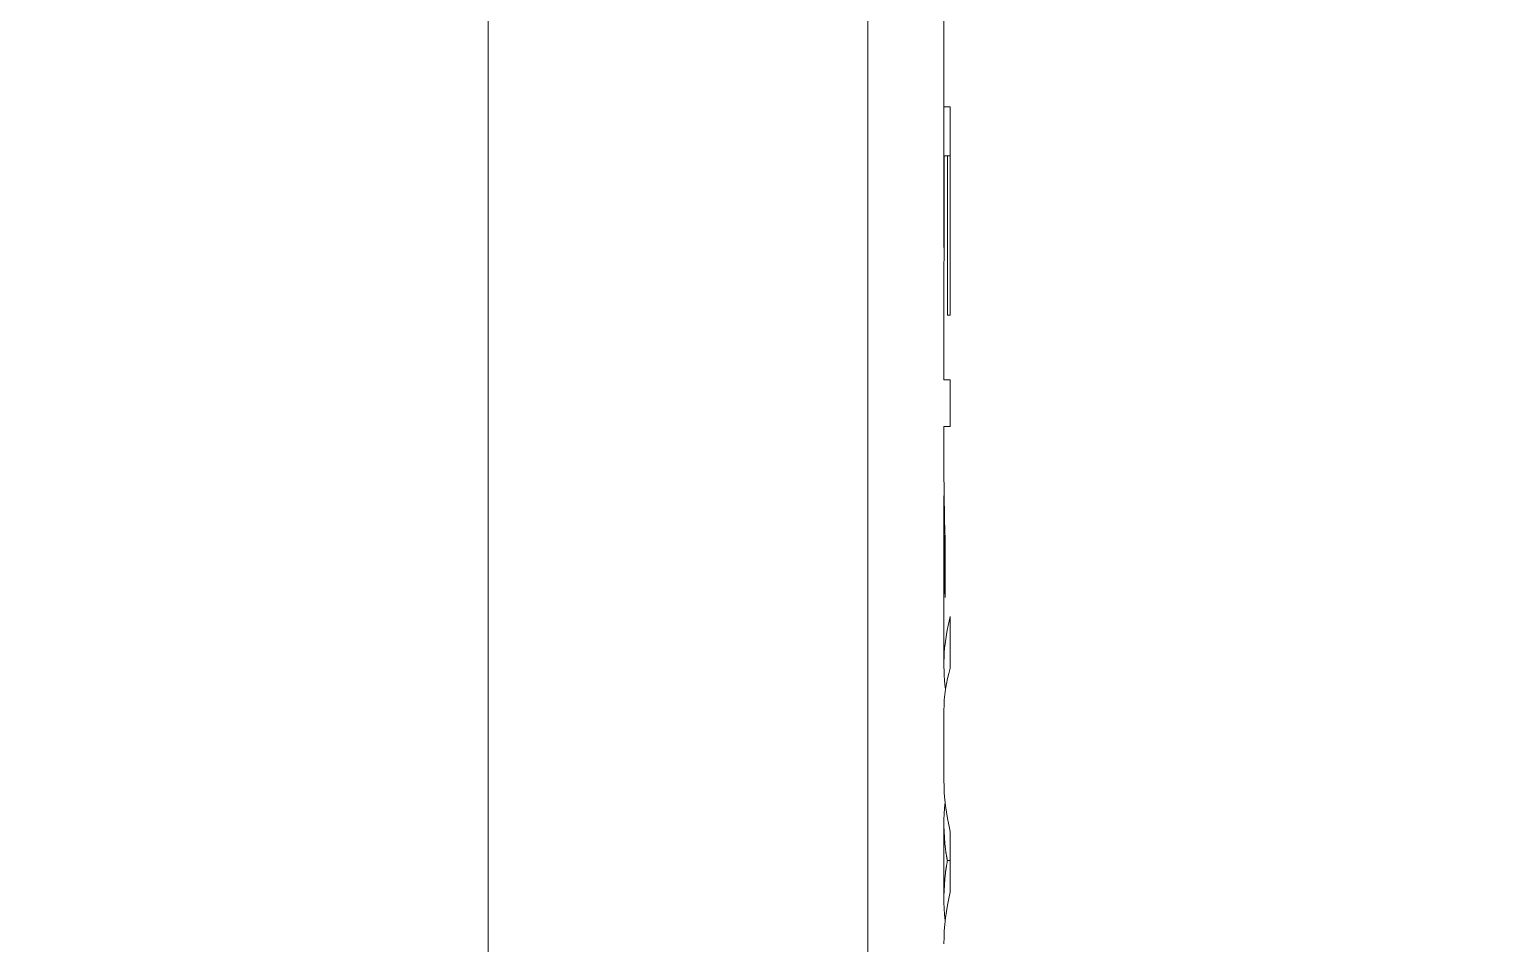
# Model space of a CAD drawing. Extents: x -965262 to 1142518, y -357520 to 71675.
# Drawn here: x -852847.7 to -852655.2, y -93885.2 to -93764.9 of the extents above; entities that cross this region are included whole.
import ezdxf

# ---------------------------------------------------------------- set-up
doc = ezdxf.new("R2010")
doc.units = 0
doc.header["$LTSCALE"] = 10
doc.layers.get('0').update_dxf_attribs({"linetype": 'CONTINUOUS', "lineweight": 30})
doc.layers.add('Оборудование', color=7, linetype='CONTINUOUS', lineweight=30)

msp = doc.modelspace()

# ---------------------------------------------------------------- hatches: boundary and pattern name
at = {"lineweight": 30, "true_color": 0x1b8828}
h = msp.add_hatch(color=106, dxfattribs=at)
h.dxf.hatch_style = 1
h.paths.add_polyline_path([(-851459.79, -90277.67), (-853359.79, -90277.67), (-853359.79, -94944.84), (-851459.79, -94944.84)])
h.paths.add_polyline_path([(-851559.79, -94844.84), (-853259.79, -94844.84), (-853259.79, -90344.85), (-851559.79, -90344.85)], flags=16)

# ---------------------------------------------------------------- linework, layer by layer
at = {"layer": 'Оборудование', "color": 7, "lineweight": 0}
for p, q in [((-852737.29, -94363.84, -2902.58), (-852737.29, -93653.84, -2902.58)), ((-852787.29, -94317.84, -2902.58), (-852787.29, -93699.84, -2902.58)), ((-852727.29, -93775.12, -2902.58), (-852727.29, -93754.45, -2902.58)), ((-852726.46, -93775.12, -2902.58), (-852727.29, -93775.12, -2902.58)), ((-852727.29, -93776.06, -2902.58), (-852727.29, -93775.12, -2902.58)), ((-852726.46, -93775.12, -2902.58), (-852726.46, -93802.55, -2902.58)), ((-852727.29, -93777.02, -2902.58), (-852727.29, -93776.06, -2902.58)), ((-852727.29, -93777.92, -2902.58), (-852727.29, -93777.02, -2902.58)), ((-852727.29, -93778.7, -2902.58), (-852727.29, -93777.92, -2902.58)), ((-852727.29, -93779.29, -2902.58), (-852727.29, -93778.7, -2902.58)), ((-852727.29, -93779.64, -2902.58), (-852727.29, -93779.29, -2902.58)), ((-852727.29, -93779.93, -2902.58), (-852727.29, -93779.64, -2902.58)), ((-852727.29, -93780.23, -2902.58), (-852727.29, -93779.93, -2902.58)), ((-852727.29, -93780.53, -2902.58), (-852727.29, -93780.23, -2902.58)), ((-852727.29, -93780.83, -2902.58), (-852727.29, -93780.53, -2902.58)), ((-852727.29, -93781.12, -2902.58), (-852727.29, -93780.83, -2902.58)), ((-852727.29, -93781.42, -2902.58), (-852727.29, -93781.12, -2902.58)), ((-852727.29, -93781.72, -2902.58), (-852727.29, -93781.42, -2902.58)), ((-852727.29, -93782.02, -2902.58), (-852727.29, -93781.72, -2902.58)), ((-852727.29, -93782.31, -2902.58), (-852727.29, -93782.02, -2902.58)), ((-852727.29, -93782.61, -2902.58), (-852727.29, -93782.31, -2902.58)), ((-852727.29, -93782.91, -2902.58), (-852727.29, -93782.61, -2902.58)), ((-852727.29, -93783.21, -2902.58), (-852727.29, -93782.91, -2902.58)), ((-852727.26, -93781.56, -2902.58), (-852726.82, -93781.56, -2902.58)), ((-852727.26, -93781.56, -2902.58), (-852727.26, -93781.69, -2902.58)), ((-852727.26, -93781.69, -2902.58), (-852727.26, -93781.82, -2902.58)), ((-852727.26, -93781.82, -2902.58), (-852727.26, -93781.95, -2902.58)), ((-852727.26, -93781.95, -2902.58), (-852727.26, -93782.09, -2902.58)), ((-852727.26, -93782.09, -2902.58), (-852727.26, -93782.22, -2902.58)), ((-852727.26, -93782.22, -2902.58), (-852727.26, -93782.35, -2902.58)), ((-852727.26, -93782.35, -2902.58), (-852727.26, -93782.48, -2902.58)), ((-852727.26, -93782.48, -2902.58), (-852727.26, -93782.61, -2902.58)), ((-852727.26, -93782.61, -2902.58), (-852727.26, -93782.74, -2902.58)), ((-852727.26, -93782.74, -2902.58), (-852727.26, -93782.88, -2902.58)), ((-852727.26, -93782.88, -2902.58), (-852727.26, -93783.01, -2902.58)), ((-852727.26, -93783.01, -2902.58), (-852727.26, -93783.14, -2902.58)), ((-852727.26, -93783.14, -2902.58), (-852727.26, -93783.27, -2902.58)), ((-852726.46, -93781.56, -2902.58), (-852726.82, -93781.56, -2902.58)), ((-852726.82, -93802.55, -2902.58), (-852726.82, -93781.56, -2902.58)), ((-852727.29, -93783.51, -2902.58), (-852727.29, -93783.21, -2902.58)), ((-852727.29, -93783.81, -2902.58), (-852727.29, -93783.51, -2902.58)), ((-852727.29, -93784.11, -2902.58), (-852727.29, -93783.81, -2902.58)), ((-852727.29, -93784.41, -2902.58), (-852727.29, -93784.11, -2902.58)), ((-852727.29, -93784.71, -2902.58), (-852727.29, -93784.41, -2902.58)), ((-852727.29, -93785, -2902.58), (-852727.29, -93784.71, -2902.58)), ((-852727.29, -93785.4, -2902.58), (-852727.29, -93785, -2902.58)), ((-852727.26, -93783.27, -2902.58), (-852727.26, -93783.4, -2902.58)), ((-852727.26, -93783.4, -2902.58), (-852727.26, -93783.54, -2902.58)), ((-852727.26, -93783.54, -2902.58), (-852727.26, -93783.67, -2902.58)), ((-852727.26, -93783.67, -2902.58), (-852727.26, -93783.8, -2902.58)), ((-852727.26, -93783.8, -2902.58), (-852727.25, -93783.93, -2902.58)), ((-852727.25, -93783.93, -2902.58), (-852727.25, -93784.1, -2902.58)), ((-852727.25, -93784.1, -2902.58), (-852727.25, -93784.37, -2902.58)), ((-852727.25, -93784.37, -2902.58), (-852727.25, -93784.72, -2902.58)), ((-852727.25, -93784.72, -2902.58), (-852727.25, -93785.14, -2902.58)), ((-852727.29, -93785.8, -2902.58), (-852727.29, -93785.4, -2902.58)), ((-852727.29, -93786.2, -2902.58), (-852727.29, -93785.8, -2902.58)), ((-852727.29, -93786.59, -2902.58), (-852727.29, -93786.2, -2902.58)), ((-852727.29, -93786.99, -2902.58), (-852727.29, -93786.59, -2902.58)), ((-852727.29, -93787.38, -2902.58), (-852727.29, -93786.99, -2902.58)), ((-852727.25, -93785.14, -2902.58), (-852727.25, -93785.6, -2902.58)), ((-852727.25, -93785.6, -2902.58), (-852727.25, -93786.1, -2902.58)), ((-852727.25, -93786.1, -2902.58), (-852727.25, -93786.46, -2902.58)), ((-852727.25, -93786.46, -2902.58), (-852727.25, -93786.83, -2902.58)), ((-852727.25, -93786.83, -2902.58), (-852727.25, -93787.2, -2902.58)), ((-852727.29, -93787.76, -2902.58), (-852727.29, -93787.38, -2902.58)), ((-852727.29, -93788.14, -2902.58), (-852727.29, -93787.76, -2902.58)), ((-852727.29, -93788.52, -2902.58), (-852727.29, -93788.14, -2902.58)), ((-852727.29, -93788.89, -2902.58), (-852727.29, -93788.52, -2902.58)), ((-852727.29, -93789.25, -2902.58), (-852727.29, -93788.89, -2902.58)), ((-852727.25, -93788.33, -2902.58), (-852727.26, -93788.7, -2902.58)), ((-852727.26, -93788.7, -2902.58), (-852727.26, -93789.08, -2902.58)), ((-852727.25, -93787.2, -2902.58), (-852727.25, -93787.57, -2902.58)), ((-852727.25, -93787.57, -2902.58), (-852727.25, -93787.95, -2902.58)), ((-852727.25, -93787.95, -2902.58), (-852727.25, -93788.33, -2902.58)), ((-852727.29, -93789.6, -2902.58), (-852727.29, -93789.25, -2902.58)), ((-852727.29, -93789.95, -2902.58), (-852727.29, -93789.6, -2902.58)), ((-852727.29, -93790.28, -2902.58), (-852727.29, -93789.95, -2902.58)), ((-852727.29, -93790.61, -2902.58), (-852727.29, -93790.28, -2902.58)), ((-852727.29, -93790.92, -2902.58), (-852727.29, -93790.61, -2902.58)), ((-852727.26, -93789.08, -2902.58), (-852727.26, -93789.46, -2902.58)), ((-852727.26, -93789.46, -2902.58), (-852727.26, -93789.84, -2902.58)), ((-852727.26, -93789.84, -2902.58), (-852727.26, -93790.22, -2902.58)), ((-852727.26, -93790.22, -2902.58), (-852727.26, -93790.59, -2902.58)), ((-852727.26, -93790.59, -2902.58), (-852727.26, -93790.96, -2902.58)), ((-852727.29, -93791.23, -2902.58), (-852727.29, -93790.92, -2902.58)), ((-852727.29, -93791.53, -2902.58), (-852727.29, -93791.23, -2902.58)), ((-852727.29, -93791.83, -2902.58), (-852727.29, -93791.53, -2902.58)), ((-852727.28, -93792.12, -2902.58), (-852727.29, -93791.83, -2902.58)), ((-852727.28, -93792.4, -2902.58), (-852727.28, -93792.12, -2902.58)), ((-852727.28, -93792.67, -2902.58), (-852727.28, -93792.4, -2902.58)), ((-852727.28, -93792.93, -2902.58), (-852727.28, -93792.67, -2902.58)), ((-852727.26, -93792.8, -2902.58), (-852727.27, -93793.35, -2902.58)), ((-852727.26, -93790.96, -2902.58), (-852727.26, -93791.33, -2902.58)), ((-852727.26, -93791.33, -2902.58), (-852727.26, -93791.7, -2902.58)), ((-852727.26, -93791.7, -2902.58), (-852727.26, -93792.06, -2902.58)), ((-852727.26, -93792.06, -2902.58), (-852727.26, -93792.42, -2902.58)), ((-852727.26, -93792.42, -2902.58), (-852727.26, -93792.8, -2902.58)), ((-852727.28, -93793.19, -2902.58), (-852727.28, -93792.93, -2902.58)), ((-852727.26, -93793.19, -2902.58), (-852727.28, -93793.19, -2902.58)), ((-852727.28, -93793.23, -2902.58), (-852727.28, -93793.19, -2902.58)), ((-852727.28, -93793.28, -2902.58), (-852727.28, -93793.23, -2902.58)), ((-852727.28, -93793.32, -2902.58), (-852727.28, -93793.28, -2902.58)), ((-852727.28, -93793.37, -2902.58), (-852727.28, -93793.32, -2902.58)), ((-852727.28, -93793.41, -2902.58), (-852727.28, -93793.37, -2902.58)), ((-852727.28, -93793.46, -2902.58), (-852727.28, -93793.41, -2902.58)), ((-852727.28, -93793.5, -2902.58), (-852727.28, -93793.46, -2902.58)), ((-852727.28, -93793.54, -2902.58), (-852727.28, -93793.5, -2902.58)), ((-852727.28, -93793.58, -2902.58), (-852727.28, -93793.54, -2902.58)), ((-852727.27, -93793.63, -2902.58), (-852727.28, -93793.58, -2902.58)), ((-852727.27, -93793.35, -2902.58), (-852727.27, -93794.08, -2902.58)), ((-852727.27, -93793.67, -2902.58), (-852727.27, -93793.63, -2902.58)), ((-852727.27, -93793.71, -2902.58), (-852727.27, -93793.67, -2902.58)), ((-852727.27, -93793.75, -2902.58), (-852727.27, -93793.71, -2902.58)), ((-852727.27, -93793.79, -2902.58), (-852727.27, -93793.75, -2902.58)), ((-852727.27, -93793.83, -2902.58), (-852727.27, -93793.79, -2902.58)), ((-852727.27, -93793.87, -2902.58), (-852727.27, -93793.83, -2902.58)), ((-852727.27, -93793.91, -2902.58), (-852727.27, -93793.87, -2902.58)), ((-852727.27, -93793.95, -2902.58), (-852727.27, -93793.91, -2902.58)), ((-852727.27, -93793.99, -2902.58), (-852727.27, -93793.95, -2902.58)), ((-852727.27, -93794.03, -2902.58), (-852727.27, -93793.99, -2902.58)), ((-852727.27, -93794.07, -2902.58), (-852727.27, -93794.03, -2902.58)), ((-852727.27, -93794.11, -2902.58), (-852727.27, -93794.07, -2902.58)), ((-852727.27, -93794.08, -2902.58), (-852727.27, -93794.96, -2902.58)), ((-852727.27, -93794.14, -2902.58), (-852727.27, -93794.11, -2902.58)), ((-852727.27, -93794.18, -2902.58), (-852727.27, -93794.14, -2902.58)), ((-852727.27, -93794.96, -2902.58), (-852727.28, -93795.91, -2902.58)), ((-852727.28, -93795.91, -2902.58), (-852727.28, -93796.82, -2902.58)), ((-852727.28, -93796.82, -2902.58), (-852727.29, -93797.69, -2902.58)), ((-852727.29, -93797.69, -2902.58), (-852727.29, -93797.78, -2902.58)), ((-852727.29, -93797.78, -2902.58), (-852727.29, -93797.87, -2902.58)), ((-852727.29, -93797.87, -2902.58), (-852727.29, -93797.97, -2902.58)), ((-852727.29, -93797.97, -2902.58), (-852727.29, -93798.06, -2902.58)), ((-852727.29, -93798.06, -2902.58), (-852727.29, -93798.15, -2902.58)), ((-852727.29, -93798.15, -2902.58), (-852727.29, -93798.24, -2902.58)), ((-852727.29, -93798.24, -2902.58), (-852727.29, -93798.32, -2902.58)), ((-852727.29, -93798.32, -2902.58), (-852727.29, -93798.41, -2902.58)), ((-852727.29, -93798.41, -2902.58), (-852727.29, -93798.5, -2902.58)), ((-852727.29, -93798.5, -2902.58), (-852727.29, -93798.59, -2902.58)), ((-852727.29, -93798.59, -2902.58), (-852727.29, -93798.67, -2902.58)), ((-852727.29, -93798.67, -2902.58), (-852727.29, -93798.76, -2902.58)), ((-852727.29, -93798.76, -2902.58), (-852727.29, -93798.84, -2902.58)), ((-852727.29, -93798.84, -2902.58), (-852727.29, -93798.92, -2902.58)), ((-852727.29, -93798.92, -2902.58), (-852727.29, -93799, -2902.58)), ((-852727.29, -93799, -2902.58), (-852727.29, -93799.09, -2902.58)), ((-852727.29, -93799.09, -2902.58), (-852727.29, -93799.17, -2902.58)), ((-852727.29, -93799.17, -2902.58), (-852727.29, -93799.25, -2902.58)), ((-852727.29, -93799.25, -2902.58), (-852727.29, -93799.32, -2902.58)), ((-852727.29, -93799.32, -2902.58), (-852727.29, -93799.4, -2902.58)), ((-852727.29, -93799.4, -2902.58), (-852727.29, -93799.48, -2902.58)), ((-852727.29, -93799.48, -2902.58), (-852727.29, -93799.56, -2902.58)), ((-852727.29, -93799.56, -2902.58), (-852727.29, -93799.63, -2902.58)), ((-852727.29, -93799.63, -2902.58), (-852727.29, -93799.71, -2902.58)), ((-852727.29, -93811.05, -2902.58), (-852727.29, -93799.71, -2902.58)), ((-852726.82, -93802.55, -2902.58), (-852726.46, -93802.55, -2902.58)), ((-852726.46, -93811.05, -2902.58), (-852727.29, -93811.05, -2902.58)), ((-852726.46, -93811.05, -2902.58), (-852726.46, -93817.18, -2902.58)), ((-852727.29, -93817.18, -2902.58), (-852726.46, -93817.18, -2902.58)), ((-852727.29, -93821.67, -2902.58), (-852727.29, -93817.18, -2902.58)), ((-852727.26, -93825.83, -2902.58), (-852727.28, -93825.83, -2902.58)), ((-852727.29, -93848.54, -2902.58), (-852727.29, -93829.19, -2902.58)), ((-852727.14, -93831.7, -2902.58), (-852727.14, -93839.67, -2902.58)), ((-852726.46, -93842.18, -2902.58), (-852726.46, -93848.97, -2902.58)), ((-852727.29, -93863.73, -2902.58), (-852727.29, -93854.54, -2902.58)), ((-852727.29, -93879.21, -2902.58), (-852727.29, -93869.48, -2902.58)), ((-852726.46, -93870.46, -2902.58), (-852726.46, -93878.46, -2902.58)), ((-852727.07, -93872.89, -2902.58), (-852727.08, -93872.82, -2902.58)), ((-852727.06, -93872.95, -2902.58), (-852727.07, -93872.89, -2902.58)), ((-852727.05, -93873.02, -2902.58), (-852727.06, -93872.95, -2902.58)), ((-852727.04, -93873.08, -2902.58), (-852727.05, -93873.02, -2902.58)), ((-852727.04, -93873.14, -2902.58), (-852727.04, -93873.08, -2902.58)), ((-852727.03, -93873.21, -2902.58), (-852727.04, -93873.14, -2902.58)), ((-852727.02, -93873.27, -2902.58), (-852727.03, -93873.21, -2902.58)), ((-852727.01, -93873.33, -2902.58), (-852727.02, -93873.27, -2902.58)), ((-852727, -93873.4, -2902.58), (-852727.01, -93873.33, -2902.58)), ((-852726.99, -93873.46, -2902.58), (-852727, -93873.4, -2902.58)), ((-852726.98, -93873.52, -2902.58), (-852726.99, -93873.46, -2902.58)), ((-852726.97, -93873.58, -2902.58), (-852726.98, -93873.52, -2902.58)), ((-852726.95, -93873.64, -2902.58), (-852726.97, -93873.58, -2902.58)), ((-852726.94, -93873.7, -2902.58), (-852726.95, -93873.64, -2902.58)), ((-852727.05, -93875.65, -2902.58), (-852727.04, -93875.58, -2902.58)), ((-852727.04, -93875.58, -2902.58), (-852727.03, -93875.51, -2902.58)), ((-852727.03, -93875.51, -2902.58), (-852727.02, -93875.45, -2902.58)), ((-852727.02, -93875.45, -2902.58), (-852727.01, -93875.38, -2902.58)), ((-852727.01, -93875.38, -2902.58), (-852727, -93875.32, -2902.58)), ((-852727, -93875.32, -2902.58), (-852726.99, -93875.26, -2902.58)), ((-852726.99, -93875.26, -2902.58), (-852726.98, -93875.19, -2902.58)), ((-852726.98, -93875.19, -2902.58), (-852726.97, -93875.13, -2902.58)), ((-852726.97, -93875.13, -2902.58), (-852726.96, -93875.07, -2902.58)), ((-852726.96, -93875.07, -2902.58), (-852726.95, -93875.01, -2902.58)), ((-852726.95, -93875.01, -2902.58), (-852726.94, -93874.94, -2902.58)), ((-852726.93, -93873.77, -2902.58), (-852726.94, -93873.7, -2902.58)), ((-852726.94, -93874.94, -2902.58), (-852726.93, -93874.89, -2902.58)), ((-852726.92, -93873.83, -2902.58), (-852726.93, -93873.77, -2902.58)), ((-852726.93, -93874.89, -2902.58), (-852726.92, -93874.83, -2902.58)), ((-852726.91, -93873.89, -2902.58), (-852726.92, -93873.83, -2902.58)), ((-852726.92, -93874.83, -2902.58), (-852726.91, -93874.76, -2902.58)), ((-852726.9, -93873.95, -2902.58), (-852726.91, -93873.89, -2902.58)), ((-852726.91, -93874.76, -2902.58), (-852726.9, -93874.68, -2902.58)), ((-852726.89, -93874.01, -2902.58), (-852726.9, -93873.95, -2902.58)), ((-852726.9, -93874.68, -2902.58), (-852726.88, -93874.6, -2902.58)), ((-852726.87, -93874.07, -2902.58), (-852726.89, -93874.01, -2902.58)), ((-852726.88, -93874.6, -2902.58), (-852726.87, -93874.52, -2902.58)), ((-852726.86, -93874.13, -2902.58), (-852726.87, -93874.07, -2902.58)), ((-852726.87, -93874.52, -2902.58), (-852726.85, -93874.44, -2902.58)), ((-852726.85, -93874.19, -2902.58), (-852726.86, -93874.13, -2902.58)), ((-852726.84, -93874.25, -2902.58), (-852726.85, -93874.19, -2902.58)), ((-852726.85, -93874.44, -2902.58), (-852726.84, -93874.37, -2902.58)), ((-852726.82, -93874.31, -2902.58), (-852726.84, -93874.25, -2902.58)), ((-852726.84, -93874.37, -2902.58), (-852726.82, -93874.31, -2902.58)), ((-852726.46, -93874.31, -2902.58), (-852726.82, -93874.31, -2902.58)), ((-852727.08, -93875.91, -2902.58), (-852727.07, -93875.84, -2902.58)), ((-852727.07, -93875.84, -2902.58), (-852727.06, -93875.78, -2902.58)), ((-852727.06, -93875.71, -2902.58), (-852727.05, -93875.65, -2902.58)), ((-852727.06, -93875.78, -2902.58), (-852727.06, -93875.71, -2902.58))]:
    msp.add_line(p, q, dxfattribs=at)
for centre, major_axis, ratio, start_param, end_param in [((-852382.29, -93821.67, -2902.58), (-345, 0), 0.984496, 0, 0.029537), ((-852382.29, -93829.19, -2902.58), (0, 354.77), 0.972452, 1.561336, 1.600334), ((-852382.29, -93848.54, -2902.58), (-345, 0), 0.265244, 6.213719, 6.318133), ((-852382.29, -93854.54, -2902.58), (345, 0), 0.232558, 3.072127, 3.141593), ((-852382.29, -93863.73, -2902.58), (-345, 0), 0.281038, 0, 0.069466), ((-852382.29, -93869.48, -2902.58), (345, 0), 0.277, 3.111706, 3.176545), ((-852382.29, -93879.21, -2902.58), (-345, 0), 0.274, 6.248232, 6.314562), ((-852382.29, -93885.24, -2902.58), (345, 0), 0.283133, 3.072127, 3.141593)]:
    msp.add_ellipse(centre, major_axis=major_axis, ratio=ratio, start_param=start_param, end_param=end_param, dxfattribs=at)

doc.saveas('drawing.dxf')
